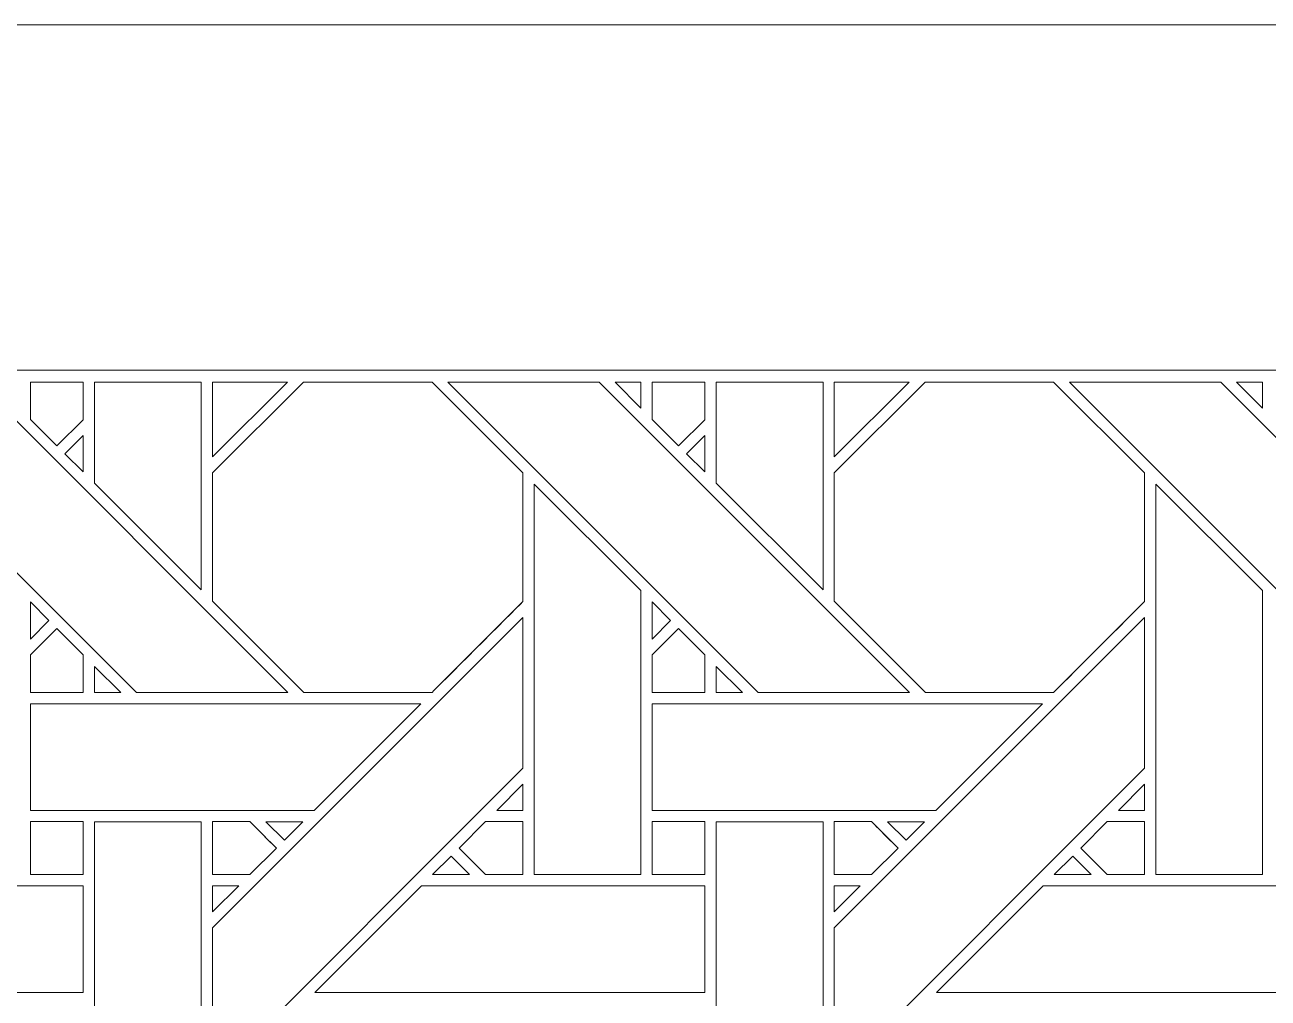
# Model space of a CAD drawing. Header units: inches. Extents: x 4.9 to 19.9, y 3.1 to 15.1.
# Drawn here: x 8.539 to 10.436, y 13.61 to 15.095 of the extents above; entities that cross this region are included whole.
import ezdxf

# ---------------------------------------------------------------- set-up
doc = ezdxf.new("R2010")
doc.units = ezdxf.units.IN
doc.header["$MEASUREMENT"] = 0
doc.layers.add('Design', color=7, linetype='Continuous', lineweight=0)

msp = doc.modelspace()

# ---------------------------------------------------------------- linework, layer by layer
at = {"layer": 'Design'}
for points, knots in [([(4.8829, 15.0948), (4.8829, 15.0948), (4.8829, 3.0948), (4.8829, 3.0948), (4.8829, 3.0948), (19.8829, 3.0948), (19.8829, 3.0948), (19.8829, 3.0948), (19.8829, 15.0948), (19.8829, 15.0948), (19.8829, 15.0948), (4.8829, 15.0948), (4.8829, 15.0948)], [0, 0, 0, 0, 1, 1, 1, 2, 2, 2, 3, 3, 3, 4, 4, 4, 4]), ([(5.4052, 14.5679), (5.4052, 14.5679), (5.4052, 3.6216), (5.4052, 3.6216), (5.4052, 3.6216), (19.3605, 3.6216), (19.3605, 3.6216), (19.3605, 3.6216), (19.3605, 14.5679), (19.3605, 14.5679), (19.3605, 14.5679), (5.4052, 14.5679), (5.4052, 14.5679)], [0, 0, 0, 0, 1, 1, 1, 2, 2, 2, 3, 3, 3, 4, 4, 4, 4]), ([(8.9405, 14.076), (8.9405, 14.076), (8.7095, 14.076), (8.7095, 14.076), (8.7095, 14.076), (8.2359, 14.5497), (8.2359, 14.5497), (8.2359, 14.5497), (8.4669, 14.5497), (8.4669, 14.5497), (8.4669, 14.5497), (8.9405, 14.076), (8.9405, 14.076)], [0, 0, 0, 0, 1, 1, 1, 2, 2, 2, 3, 3, 3, 4, 4, 4, 4]), ([(8.6278, 14.5497), (8.6278, 14.5497), (8.6278, 14.4921), (8.6278, 14.4921), (8.6278, 14.4921), (8.5879, 14.4522), (8.5879, 14.4522), (8.5879, 14.4522), (8.5476, 14.4925), (8.5476, 14.4925), (8.5476, 14.4925), (8.5476, 14.5497), (8.5476, 14.5497), (8.5476, 14.5497), (8.6278, 14.5497), (8.6278, 14.5497)], [0, 0, 0, 0, 1, 1, 1, 2, 2, 2, 3, 3, 3, 4, 4, 4, 5, 5, 5, 5]), ([(8.6278, 14.5497), (8.6278, 14.5497), (8.6278, 14.4921), (8.6278, 14.4921), (8.6278, 14.4921), (8.5879, 14.4522), (8.5879, 14.4522), (8.5879, 14.4522), (8.5476, 14.4925), (8.5476, 14.4925), (8.5476, 14.4925), (8.5476, 14.5497), (8.5476, 14.5497), (8.5476, 14.5497), (8.6278, 14.5497), (8.6278, 14.5497)], [0, 0, 0, 0, 1, 1, 1, 2, 2, 2, 3, 3, 3, 4, 4, 4, 5, 5, 5, 5]), ([(8.8083, 14.5497), (8.8083, 14.5497), (8.8083, 14.2324), (8.8083, 14.2324), (8.8083, 14.2324), (8.6454, 14.3954), (8.6454, 14.3954), (8.6454, 14.3954), (8.6454, 14.5497), (8.6454, 14.5497), (8.6454, 14.5497), (8.8083, 14.5497), (8.8083, 14.5497)], [0, 0, 0, 0, 1, 1, 1, 2, 2, 2, 3, 3, 3, 4, 4, 4, 4]), ([(9.2991, 14.2148), (9.2813, 14.1969), (9.1694, 14.0851), (9.1604, 14.0761), (9.1604, 14.0761), (8.9647, 14.0761), (8.9647, 14.0761), (8.9647, 14.0761), (8.8255, 14.2153), (8.8255, 14.2153), (8.8255, 14.2153), (8.8255, 14.411), (8.8255, 14.411), (8.8255, 14.411), (8.9642, 14.5497), (8.9642, 14.5497), (8.9642, 14.5497), (9.1604, 14.5497), (9.1604, 14.5497), (9.1604, 14.5497), (9.2991, 14.411), (9.2991, 14.411), (9.2991, 14.411), (9.2991, 14.2148), (9.2991, 14.2148)], [0, 0, 0, 0, 1, 1, 1, 2, 2, 2, 3, 3, 3, 4, 4, 4, 5, 5, 5, 6, 6, 6, 7, 7, 7, 8, 8, 8, 8]), ([(8.8255, 14.4354), (8.8255, 14.4354), (8.8255, 14.5497), (8.8255, 14.5497), (8.8255, 14.5497), (8.9399, 14.5497), (8.9399, 14.5497), (8.9399, 14.5497), (8.8255, 14.4354), (8.8255, 14.4354)], [0, 0, 0, 0, 1, 1, 1, 2, 2, 2, 3, 3, 3, 3]), ([(9.1604, 14.5497), (9.1604, 14.5497), (9.2991, 14.411), (9.2991, 14.411), (9.2991, 14.411), (9.2991, 14.2148), (9.2991, 14.2148), (9.281, 14.1966), (9.1692, 14.0849), (9.1604, 14.0761), (9.1604, 14.0761), (8.9647, 14.0761), (8.9647, 14.0761), (8.9647, 14.0761), (8.8255, 14.2153), (8.8255, 14.2153), (8.8255, 14.2153), (8.8255, 14.411), (8.8255, 14.411), (8.8255, 14.411), (8.9642, 14.5497), (8.9642, 14.5497), (8.9642, 14.5497), (9.1604, 14.5497), (9.1604, 14.5497)], [0, 0, 0, 0, 1, 1, 1, 2, 2, 2, 3, 3, 3, 4, 4, 4, 5, 5, 5, 6, 6, 6, 7, 7, 7, 8, 8, 8, 8]), ([(9.8892, 14.076), (9.8892, 14.076), (9.6582, 14.076), (9.6582, 14.076), (9.6582, 14.076), (9.1846, 14.5497), (9.1846, 14.5497), (9.1846, 14.5497), (9.4156, 14.5497), (9.4156, 14.5497), (9.4156, 14.5497), (9.8892, 14.076), (9.8892, 14.076)], [0, 0, 0, 0, 1, 1, 1, 2, 2, 2, 3, 3, 3, 4, 4, 4, 4]), ([(9.4397, 14.5497), (9.4397, 14.5497), (9.4791, 14.5497), (9.4791, 14.5497), (9.4791, 14.5497), (9.4791, 14.5099), (9.4791, 14.5099), (9.4791, 14.5099), (9.4397, 14.5497), (9.4397, 14.5497)], [0, 0, 0, 0, 1, 1, 1, 2, 2, 2, 3, 3, 3, 3]), ([(9.5766, 14.5497), (9.5766, 14.5497), (9.5766, 14.4921), (9.5766, 14.4921), (9.5766, 14.4921), (9.5366, 14.4522), (9.5366, 14.4522), (9.5366, 14.4522), (9.4963, 14.4925), (9.4963, 14.4925), (9.4963, 14.4925), (9.4963, 14.5497), (9.4963, 14.5497), (9.4963, 14.5497), (9.5766, 14.5497), (9.5766, 14.5497)], [0, 0, 0, 0, 1, 1, 1, 2, 2, 2, 3, 3, 3, 4, 4, 4, 5, 5, 5, 5]), ([(9.5766, 14.5497), (9.5766, 14.5497), (9.5766, 14.4921), (9.5766, 14.4921), (9.5766, 14.4921), (9.5366, 14.4522), (9.5366, 14.4522), (9.5366, 14.4522), (9.4963, 14.4925), (9.4963, 14.4925), (9.4963, 14.4925), (9.4963, 14.5497), (9.4963, 14.5497), (9.4963, 14.5497), (9.5766, 14.5497), (9.5766, 14.5497)], [0, 0, 0, 0, 1, 1, 1, 2, 2, 2, 3, 3, 3, 4, 4, 4, 5, 5, 5, 5]), ([(9.7571, 14.5497), (9.7571, 14.5497), (9.7571, 14.2324), (9.7571, 14.2324), (9.7571, 14.2324), (9.5942, 14.3954), (9.5942, 14.3954), (9.5942, 14.3954), (9.5942, 14.5497), (9.5942, 14.5497), (9.5942, 14.5497), (9.7571, 14.5497), (9.7571, 14.5497)], [0, 0, 0, 0, 1, 1, 1, 2, 2, 2, 3, 3, 3, 4, 4, 4, 4]), ([(10.2478, 14.2148), (10.23, 14.1969), (10.1181, 14.0851), (10.1091, 14.0761), (10.1091, 14.0761), (9.9134, 14.0761), (9.9134, 14.0761), (9.9134, 14.0761), (9.7742, 14.2153), (9.7742, 14.2153), (9.7742, 14.2153), (9.7742, 14.411), (9.7742, 14.411), (9.7742, 14.411), (9.9129, 14.5497), (9.9129, 14.5497), (9.9129, 14.5497), (10.1091, 14.5497), (10.1091, 14.5497), (10.1091, 14.5497), (10.2478, 14.411), (10.2478, 14.411), (10.2478, 14.411), (10.2478, 14.2148), (10.2478, 14.2148)], [0, 0, 0, 0, 1, 1, 1, 2, 2, 2, 3, 3, 3, 4, 4, 4, 5, 5, 5, 6, 6, 6, 7, 7, 7, 8, 8, 8, 8]), ([(9.7742, 14.4354), (9.7742, 14.4354), (9.7742, 14.5497), (9.7742, 14.5497), (9.7742, 14.5497), (9.8886, 14.5497), (9.8886, 14.5497), (9.8886, 14.5497), (9.7742, 14.4354), (9.7742, 14.4354)], [0, 0, 0, 0, 1, 1, 1, 2, 2, 2, 3, 3, 3, 3]), ([(10.1091, 14.5497), (10.1091, 14.5497), (10.2478, 14.411), (10.2478, 14.411), (10.2478, 14.411), (10.2478, 14.2148), (10.2478, 14.2148), (10.2298, 14.1966), (10.1179, 14.0849), (10.1091, 14.0761), (10.1091, 14.0761), (9.9134, 14.0761), (9.9134, 14.0761), (9.9134, 14.0761), (9.7742, 14.2153), (9.7742, 14.2153), (9.7742, 14.2153), (9.7742, 14.411), (9.7742, 14.411), (9.7742, 14.411), (9.9129, 14.5497), (9.9129, 14.5497), (9.9129, 14.5497), (10.1091, 14.5497), (10.1091, 14.5497)], [0, 0, 0, 0, 1, 1, 1, 2, 2, 2, 3, 3, 3, 4, 4, 4, 5, 5, 5, 6, 6, 6, 7, 7, 7, 8, 8, 8, 8]), ([(10.838, 14.076), (10.838, 14.076), (10.6069, 14.076), (10.6069, 14.076), (10.6069, 14.076), (10.1334, 14.5497), (10.1334, 14.5497), (10.1334, 14.5497), (10.3643, 14.5497), (10.3643, 14.5497), (10.3643, 14.5497), (10.838, 14.076), (10.838, 14.076)], [0, 0, 0, 0, 1, 1, 1, 2, 2, 2, 3, 3, 3, 4, 4, 4, 4]), ([(10.3884, 14.5497), (10.3884, 14.5497), (10.4279, 14.5497), (10.4279, 14.5497), (10.4279, 14.5497), (10.4279, 14.5099), (10.4279, 14.5099), (10.4279, 14.5099), (10.3884, 14.5497), (10.3884, 14.5497)], [0, 0, 0, 0, 1, 1, 1, 2, 2, 2, 3, 3, 3, 3]), ([(8.6001, 14.4401), (8.6001, 14.4401), (8.6279, 14.4679), (8.6279, 14.4679), (8.6279, 14.4679), (8.6279, 14.4127), (8.6279, 14.4127), (8.6279, 14.4127), (8.6001, 14.4401), (8.6001, 14.4401)], [0, 0, 0, 0, 1, 1, 1, 2, 2, 2, 3, 3, 3, 3]), ([(9.5488, 14.4401), (9.5488, 14.4401), (9.5766, 14.4679), (9.5766, 14.4679), (9.5766, 14.4679), (9.5766, 14.4127), (9.5766, 14.4127), (9.5766, 14.4127), (9.5488, 14.4401), (9.5488, 14.4401)], [0, 0, 0, 0, 1, 1, 1, 2, 2, 2, 3, 3, 3, 3]), ([(9.3163, 13.798), (9.3163, 13.798), (9.3163, 14.3939), (9.3163, 14.3939), (9.3163, 14.3939), (9.4791, 14.2317), (9.4791, 14.2317), (9.4791, 14.2317), (9.4791, 13.798), (9.4791, 13.798), (9.4791, 13.798), (9.3163, 13.798), (9.3163, 13.798)], [0, 0, 0, 0, 1, 1, 1, 2, 2, 2, 3, 3, 3, 4, 4, 4, 4]), ([(10.265, 13.798), (10.265, 13.798), (10.265, 14.3939), (10.265, 14.3939), (10.265, 14.3939), (10.4278, 14.2317), (10.4278, 14.2317), (10.4278, 14.2317), (10.4278, 13.798), (10.4278, 13.798), (10.4278, 13.798), (10.265, 13.798), (10.265, 13.798)], [0, 0, 0, 0, 1, 1, 1, 2, 2, 2, 3, 3, 3, 4, 4, 4, 4]), ([(8.5476, 14.1575), (8.5476, 14.1575), (8.5476, 14.2142), (8.5476, 14.2142), (8.5476, 14.2142), (8.5758, 14.1857), (8.5758, 14.1857), (8.5758, 14.1857), (8.5476, 14.1575), (8.5476, 14.1575)], [0, 0, 0, 0, 1, 1, 1, 2, 2, 2, 3, 3, 3, 3]), ([(9.4964, 14.1575), (9.4964, 14.1575), (9.4964, 14.2142), (9.4964, 14.2142), (9.4964, 14.2142), (9.5246, 14.1857), (9.5246, 14.1857), (9.5246, 14.1857), (9.4964, 14.1575), (9.4964, 14.1575)], [0, 0, 0, 0, 1, 1, 1, 2, 2, 2, 3, 3, 3, 3]), ([(9.2992, 13.9603), (9.2992, 13.9603), (8.8255, 13.4866), (8.8255, 13.4866), (8.8255, 13.4866), (8.8255, 13.7167), (8.8255, 13.7167), (8.8255, 13.7167), (9.2992, 14.1903), (9.2992, 14.1903), (9.2992, 14.1903), (9.2992, 13.9603), (9.2992, 13.9603)], [0, 0, 0, 0, 1, 1, 1, 2, 2, 2, 3, 3, 3, 4, 4, 4, 4]), ([(10.2479, 13.9603), (10.2479, 13.9603), (9.7742, 13.4866), (9.7742, 13.4866), (9.7742, 13.4866), (9.7742, 13.7167), (9.7742, 13.7167), (9.7742, 13.7167), (10.2479, 14.1903), (10.2479, 14.1903), (10.2479, 14.1903), (10.2479, 13.9603), (10.2479, 13.9603)], [0, 0, 0, 0, 1, 1, 1, 2, 2, 2, 3, 3, 3, 4, 4, 4, 4]), ([(8.5476, 14.0759), (8.5476, 14.0759), (8.5476, 14.1332), (8.5476, 14.1332), (8.5476, 14.1332), (8.5879, 14.1735), (8.5879, 14.1735), (8.5879, 14.1735), (8.6282, 14.1332), (8.6282, 14.1332), (8.6282, 14.1332), (8.6282, 14.0759), (8.6282, 14.0759), (8.6282, 14.0759), (8.5476, 14.0759), (8.5476, 14.0759)], [0, 0, 0, 0, 1, 1, 1, 2, 2, 2, 3, 3, 3, 4, 4, 4, 5, 5, 5, 5]), ([(8.5879, 14.1735), (8.5879, 14.1735), (8.6282, 14.1332), (8.6282, 14.1332), (8.6282, 14.1332), (8.6282, 14.0759), (8.6282, 14.0759), (8.6282, 14.0759), (8.5476, 14.0759), (8.5476, 14.0759), (8.5476, 14.0759), (8.5476, 14.1332), (8.5476, 14.1332), (8.5476, 14.1332), (8.5879, 14.1735), (8.5879, 14.1735)], [0, 0, 0, 0, 1, 1, 1, 2, 2, 2, 3, 3, 3, 4, 4, 4, 5, 5, 5, 5]), ([(9.4963, 14.0759), (9.4963, 14.0759), (9.4963, 14.1332), (9.4963, 14.1332), (9.4963, 14.1332), (9.5367, 14.1735), (9.5367, 14.1735), (9.5367, 14.1735), (9.577, 14.1332), (9.577, 14.1332), (9.577, 14.1332), (9.577, 14.0759), (9.577, 14.0759), (9.577, 14.0759), (9.4963, 14.0759), (9.4963, 14.0759)], [0, 0, 0, 0, 1, 1, 1, 2, 2, 2, 3, 3, 3, 4, 4, 4, 5, 5, 5, 5]), ([(9.5367, 14.1735), (9.5367, 14.1735), (9.577, 14.1332), (9.577, 14.1332), (9.577, 14.1332), (9.577, 14.0759), (9.577, 14.0759), (9.577, 14.0759), (9.4963, 14.0759), (9.4963, 14.0759), (9.4963, 14.0759), (9.4963, 14.1332), (9.4963, 14.1332), (9.4963, 14.1332), (9.5367, 14.1735), (9.5367, 14.1735)], [0, 0, 0, 0, 1, 1, 1, 2, 2, 2, 3, 3, 3, 4, 4, 4, 5, 5, 5, 5]), ([(8.6455, 14.076), (8.6455, 14.076), (8.6455, 14.1158), (8.6455, 14.1158), (8.6455, 14.1158), (8.6853, 14.076), (8.6853, 14.076), (8.6853, 14.076), (8.6455, 14.076), (8.6455, 14.076)], [0, 0, 0, 0, 1, 1, 1, 2, 2, 2, 3, 3, 3, 3]), ([(9.5943, 14.076), (9.5943, 14.076), (9.5943, 14.1158), (9.5943, 14.1158), (9.5943, 14.1158), (9.634, 14.076), (9.634, 14.076), (9.634, 14.076), (9.5943, 14.076), (9.5943, 14.076)], [0, 0, 0, 0, 1, 1, 1, 2, 2, 2, 3, 3, 3, 3]), ([(8.9806, 13.8961), (8.9806, 13.8961), (8.5476, 13.8961), (8.5476, 13.8961), (8.5476, 13.8961), (8.5476, 14.0588), (8.5476, 14.0588), (8.5476, 14.0588), (9.1433, 14.0588), (9.1433, 14.0588), (9.1433, 14.0588), (8.9806, 13.8961), (8.9806, 13.8961)], [0, 0, 0, 0, 1, 1, 1, 2, 2, 2, 3, 3, 3, 4, 4, 4, 4]), ([(9.9293, 13.8961), (9.9293, 13.8961), (9.4964, 13.8961), (9.4964, 13.8961), (9.4964, 13.8961), (9.4964, 14.0588), (9.4964, 14.0588), (9.4964, 14.0588), (10.0921, 14.0588), (10.0921, 14.0588), (10.0921, 14.0588), (9.9293, 13.8961), (9.9293, 13.8961)], [0, 0, 0, 0, 1, 1, 1, 2, 2, 2, 3, 3, 3, 4, 4, 4, 4]), ([(9.2594, 13.8961), (9.2594, 13.8961), (9.2992, 13.9359), (9.2992, 13.9359), (9.2992, 13.9359), (9.2992, 13.8961), (9.2992, 13.8961), (9.2992, 13.8961), (9.2594, 13.8961), (9.2594, 13.8961)], [0, 0, 0, 0, 1, 1, 1, 2, 2, 2, 3, 3, 3, 3]), ([(10.2081, 13.8961), (10.2081, 13.8961), (10.2479, 13.9359), (10.2479, 13.9359), (10.2479, 13.9359), (10.2479, 13.8961), (10.2479, 13.8961), (10.2479, 13.8961), (10.2081, 13.8961), (10.2081, 13.8961)], [0, 0, 0, 0, 1, 1, 1, 2, 2, 2, 3, 3, 3, 3]), ([(8.6278, 13.7981), (8.6278, 13.7981), (8.5476, 13.7981), (8.5476, 13.7981), (8.5476, 13.7981), (8.5476, 13.8789), (8.5476, 13.8789), (8.5476, 13.8789), (8.6278, 13.8789), (8.6278, 13.8789), (8.6278, 13.8789), (8.6278, 13.7981), (8.6278, 13.7981)], [0, 0, 0, 0, 1, 1, 1, 2, 2, 2, 3, 3, 3, 4, 4, 4, 4]), ([(8.5476, 13.8789), (8.5476, 13.8789), (8.6278, 13.8789), (8.6278, 13.8789), (8.6278, 13.8789), (8.6278, 13.7981), (8.6278, 13.7981), (8.6278, 13.7981), (8.5476, 13.7981), (8.5476, 13.7981), (8.5476, 13.7981), (8.5476, 13.8789), (8.5476, 13.8789)], [0, 0, 0, 0, 1, 1, 1, 2, 2, 2, 3, 3, 3, 4, 4, 4, 4]), ([(8.6454, 13.4466), (8.6454, 13.4466), (8.6454, 13.8788), (8.6454, 13.8788), (8.6454, 13.8788), (8.8083, 13.8788), (8.8083, 13.8788), (8.8083, 13.8788), (8.8083, 13.2837), (8.8083, 13.2837), (8.8083, 13.2837), (8.6454, 13.4466), (8.6454, 13.4466)], [0, 0, 0, 0, 1, 1, 1, 2, 2, 2, 3, 3, 3, 4, 4, 4, 4]), ([(8.8825, 13.8789), (8.8877, 13.8738), (8.9184, 13.8429), (8.9229, 13.8385), (8.9229, 13.8385), (8.8824, 13.7981), (8.8824, 13.7981), (8.8824, 13.7981), (8.8255, 13.7981), (8.8255, 13.7981), (8.8255, 13.7981), (8.8255, 13.8789), (8.8255, 13.8789), (8.8255, 13.8789), (8.8825, 13.8789), (8.8825, 13.8789)], [0, 0, 0, 0, 1, 1, 1, 2, 2, 2, 3, 3, 3, 4, 4, 4, 5, 5, 5, 5]), ([(8.907, 13.8544), (8.907, 13.8544), (8.9229, 13.8385), (8.9229, 13.8385), (8.9229, 13.8385), (8.8824, 13.7981), (8.8824, 13.7981), (8.8824, 13.7981), (8.8255, 13.7981), (8.8255, 13.7981), (8.8255, 13.7981), (8.8255, 13.8789), (8.8255, 13.8789), (8.8255, 13.8789), (8.8825, 13.8789), (8.8825, 13.8789), (8.8879, 13.8736), (8.8977, 13.8637), (8.907, 13.8544)], [0, 0, 0, 0, 1, 1, 1, 2, 2, 2, 3, 3, 3, 4, 4, 4, 5, 5, 5, 6, 6, 6, 6]), ([(8.9069, 13.8788), (8.9069, 13.8788), (8.9634, 13.8788), (8.9634, 13.8788), (8.9634, 13.8788), (8.9351, 13.8506), (8.9351, 13.8506), (8.9351, 13.8506), (8.9069, 13.8788), (8.9069, 13.8788)], [0, 0, 0, 0, 1, 1, 1, 2, 2, 2, 3, 3, 3, 3]), ([(9.2991, 13.8789), (9.2991, 13.8789), (9.2991, 13.7981), (9.2991, 13.7981), (9.2991, 13.7981), (9.242, 13.7981), (9.242, 13.7981), (9.242, 13.7981), (9.2017, 13.8385), (9.2017, 13.8385), (9.2017, 13.8385), (9.2421, 13.8789), (9.2421, 13.8789), (9.2421, 13.8789), (9.2991, 13.8789), (9.2991, 13.8789)], [0, 0, 0, 0, 1, 1, 1, 2, 2, 2, 3, 3, 3, 4, 4, 4, 5, 5, 5, 5]), ([(9.2991, 13.8789), (9.2991, 13.8789), (9.2991, 13.7981), (9.2991, 13.7981), (9.2991, 13.7981), (9.242, 13.7981), (9.242, 13.7981), (9.242, 13.7981), (9.2017, 13.8385), (9.2017, 13.8385), (9.2017, 13.8385), (9.2421, 13.8789), (9.2421, 13.8789), (9.2421, 13.8789), (9.2991, 13.8789), (9.2991, 13.8789)], [0, 0, 0, 0, 1, 1, 1, 2, 2, 2, 3, 3, 3, 4, 4, 4, 5, 5, 5, 5]), ([(9.5766, 13.8789), (9.5766, 13.8789), (9.5766, 13.7981), (9.5766, 13.7981), (9.5766, 13.7981), (9.4963, 13.7981), (9.4963, 13.7981), (9.4963, 13.7981), (9.4963, 13.8789), (9.4963, 13.8789), (9.4963, 13.8789), (9.5766, 13.8789), (9.5766, 13.8789)], [0, 0, 0, 0, 1, 1, 1, 2, 2, 2, 3, 3, 3, 4, 4, 4, 4]), ([(9.4963, 13.7981), (9.4963, 13.7981), (9.4963, 13.8789), (9.4963, 13.8789), (9.4963, 13.8789), (9.5766, 13.8789), (9.5766, 13.8789), (9.5766, 13.8789), (9.5766, 13.7981), (9.5766, 13.7981), (9.5766, 13.7981), (9.4963, 13.7981), (9.4963, 13.7981)], [0, 0, 0, 0, 1, 1, 1, 2, 2, 2, 3, 3, 3, 4, 4, 4, 4]), ([(9.5942, 13.4466), (9.5942, 13.4466), (9.5942, 13.8788), (9.5942, 13.8788), (9.5942, 13.8788), (9.7571, 13.8788), (9.7571, 13.8788), (9.7571, 13.8788), (9.7571, 13.2837), (9.7571, 13.2837), (9.7571, 13.2837), (9.5942, 13.4466), (9.5942, 13.4466)], [0, 0, 0, 0, 1, 1, 1, 2, 2, 2, 3, 3, 3, 4, 4, 4, 4]), ([(9.8313, 13.8789), (9.8364, 13.8738), (9.8672, 13.8429), (9.8716, 13.8385), (9.8716, 13.8385), (9.8312, 13.7981), (9.8312, 13.7981), (9.8312, 13.7981), (9.7742, 13.7981), (9.7742, 13.7981), (9.7742, 13.7981), (9.7742, 13.8789), (9.7742, 13.8789), (9.7742, 13.8789), (9.8313, 13.8789), (9.8313, 13.8789)], [0, 0, 0, 0, 1, 1, 1, 2, 2, 2, 3, 3, 3, 4, 4, 4, 5, 5, 5, 5]), ([(9.8559, 13.8542), (9.8559, 13.8542), (9.8716, 13.8385), (9.8716, 13.8385), (9.8716, 13.8385), (9.8312, 13.7981), (9.8312, 13.7981), (9.8312, 13.7981), (9.7742, 13.7981), (9.7742, 13.7981), (9.7742, 13.7981), (9.7742, 13.8789), (9.7742, 13.8789), (9.7742, 13.8789), (9.8313, 13.8789), (9.8313, 13.8789), (9.8366, 13.8735), (9.8466, 13.8635), (9.8559, 13.8542)], [0, 0, 0, 0, 1, 1, 1, 2, 2, 2, 3, 3, 3, 4, 4, 4, 5, 5, 5, 6, 6, 6, 6]), ([(9.8556, 13.8788), (9.8556, 13.8788), (9.9121, 13.8788), (9.9121, 13.8788), (9.9121, 13.8788), (9.8838, 13.8506), (9.8838, 13.8506), (9.8838, 13.8506), (9.8556, 13.8788), (9.8556, 13.8788)], [0, 0, 0, 0, 1, 1, 1, 2, 2, 2, 3, 3, 3, 3]), ([(10.2479, 13.8789), (10.2479, 13.8789), (10.2479, 13.7981), (10.2479, 13.7981), (10.2479, 13.7981), (10.1907, 13.7981), (10.1907, 13.7981), (10.1907, 13.7981), (10.1504, 13.8385), (10.1504, 13.8385), (10.1504, 13.8385), (10.1908, 13.8789), (10.1908, 13.8789), (10.1908, 13.8789), (10.2479, 13.8789), (10.2479, 13.8789)], [0, 0, 0, 0, 1, 1, 1, 2, 2, 2, 3, 3, 3, 4, 4, 4, 5, 5, 5, 5]), ([(10.2479, 13.8789), (10.2479, 13.8789), (10.2479, 13.7981), (10.2479, 13.7981), (10.2479, 13.7981), (10.1907, 13.7981), (10.1907, 13.7981), (10.1907, 13.7981), (10.1504, 13.8385), (10.1504, 13.8385), (10.1504, 13.8385), (10.1908, 13.8789), (10.1908, 13.8789), (10.1908, 13.8789), (10.2479, 13.8789), (10.2479, 13.8789)], [0, 0, 0, 0, 1, 1, 1, 2, 2, 2, 3, 3, 3, 4, 4, 4, 5, 5, 5, 5]), ([(9.2178, 13.798), (9.2178, 13.798), (9.1613, 13.798), (9.1613, 13.798), (9.1613, 13.798), (9.1896, 13.8263), (9.1896, 13.8263), (9.1896, 13.8263), (9.2178, 13.798), (9.2178, 13.798)], [0, 0, 0, 0, 1, 1, 1, 2, 2, 2, 3, 3, 3, 3]), ([(10.1666, 13.798), (10.1666, 13.798), (10.11, 13.798), (10.11, 13.798), (10.11, 13.798), (10.1383, 13.8263), (10.1383, 13.8263), (10.1383, 13.8263), (10.1666, 13.798), (10.1666, 13.798)], [0, 0, 0, 0, 1, 1, 1, 2, 2, 2, 3, 3, 3, 3]), ([(8.6279, 13.7809), (8.6279, 13.7809), (8.6279, 13.6181), (8.6279, 13.6181), (8.6279, 13.6181), (8.0326, 13.6181), (8.0326, 13.6181), (8.0326, 13.6181), (8.1954, 13.7809), (8.1954, 13.7809), (8.1954, 13.7809), (8.6279, 13.7809), (8.6279, 13.7809)], [0, 0, 0, 0, 1, 1, 1, 2, 2, 2, 3, 3, 3, 4, 4, 4, 4]), ([(8.8653, 13.7809), (8.8653, 13.7809), (8.8255, 13.7411), (8.8255, 13.7411), (8.8255, 13.7411), (8.8255, 13.7809), (8.8255, 13.7809), (8.8255, 13.7809), (8.8653, 13.7809), (8.8653, 13.7809)], [0, 0, 0, 0, 1, 1, 1, 2, 2, 2, 3, 3, 3, 3]), ([(9.5766, 13.7809), (9.5766, 13.7809), (9.5766, 13.6181), (9.5766, 13.6181), (9.5766, 13.6181), (8.9813, 13.6181), (8.9813, 13.6181), (8.9813, 13.6181), (9.1442, 13.7809), (9.1442, 13.7809), (9.1442, 13.7809), (9.5766, 13.7809), (9.5766, 13.7809)], [0, 0, 0, 0, 1, 1, 1, 2, 2, 2, 3, 3, 3, 4, 4, 4, 4]), ([(9.814, 13.7809), (9.814, 13.7809), (9.7742, 13.7411), (9.7742, 13.7411), (9.7742, 13.7411), (9.7742, 13.7809), (9.7742, 13.7809), (9.7742, 13.7809), (9.814, 13.7809), (9.814, 13.7809)], [0, 0, 0, 0, 1, 1, 1, 2, 2, 2, 3, 3, 3, 3]), ([(10.5253, 13.7809), (10.5253, 13.7809), (10.5253, 13.6181), (10.5253, 13.6181), (10.5253, 13.6181), (9.9301, 13.6181), (9.9301, 13.6181), (9.9301, 13.6181), (10.0929, 13.7809), (10.0929, 13.7809), (10.0929, 13.7809), (10.5253, 13.7809), (10.5253, 13.7809)], [0, 0, 0, 0, 1, 1, 1, 2, 2, 2, 3, 3, 3, 4, 4, 4, 4])]:
    msp.add_open_spline(points, degree=3, knots=knots, dxfattribs=at)

doc.saveas('drawing.dxf')
